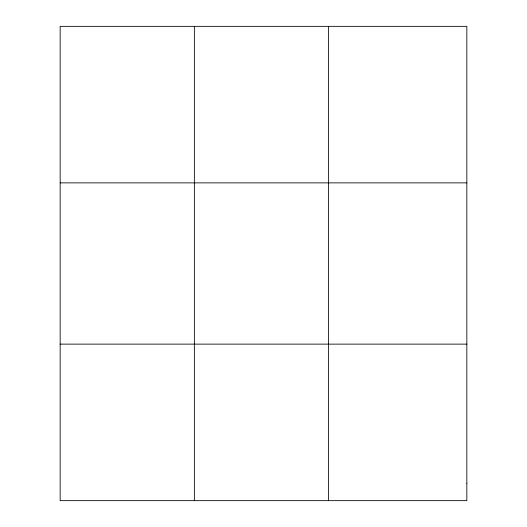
<?xml version="1.0" encoding="UTF-8"?>
<svg xmlns="http://www.w3.org/2000/svg" width="527" height="527" viewBox="0 0 527 527"><rect width="100%" height="100%" fill="white"/><g stroke="black" fill="none" stroke-linecap="round" stroke-linejoin="round"><path stroke-width="0.79" d="M194.364 26.35L194.364 500.65M328.565 26.35L328.565 500.65M60.164 182.869L466.836 182.869M60.164 344.131L466.836 344.131M466.836 483.259L466.836 500.65L60.164 500.65L60.164 26.35L466.836 26.35L466.836 483.259"/></g></svg>
